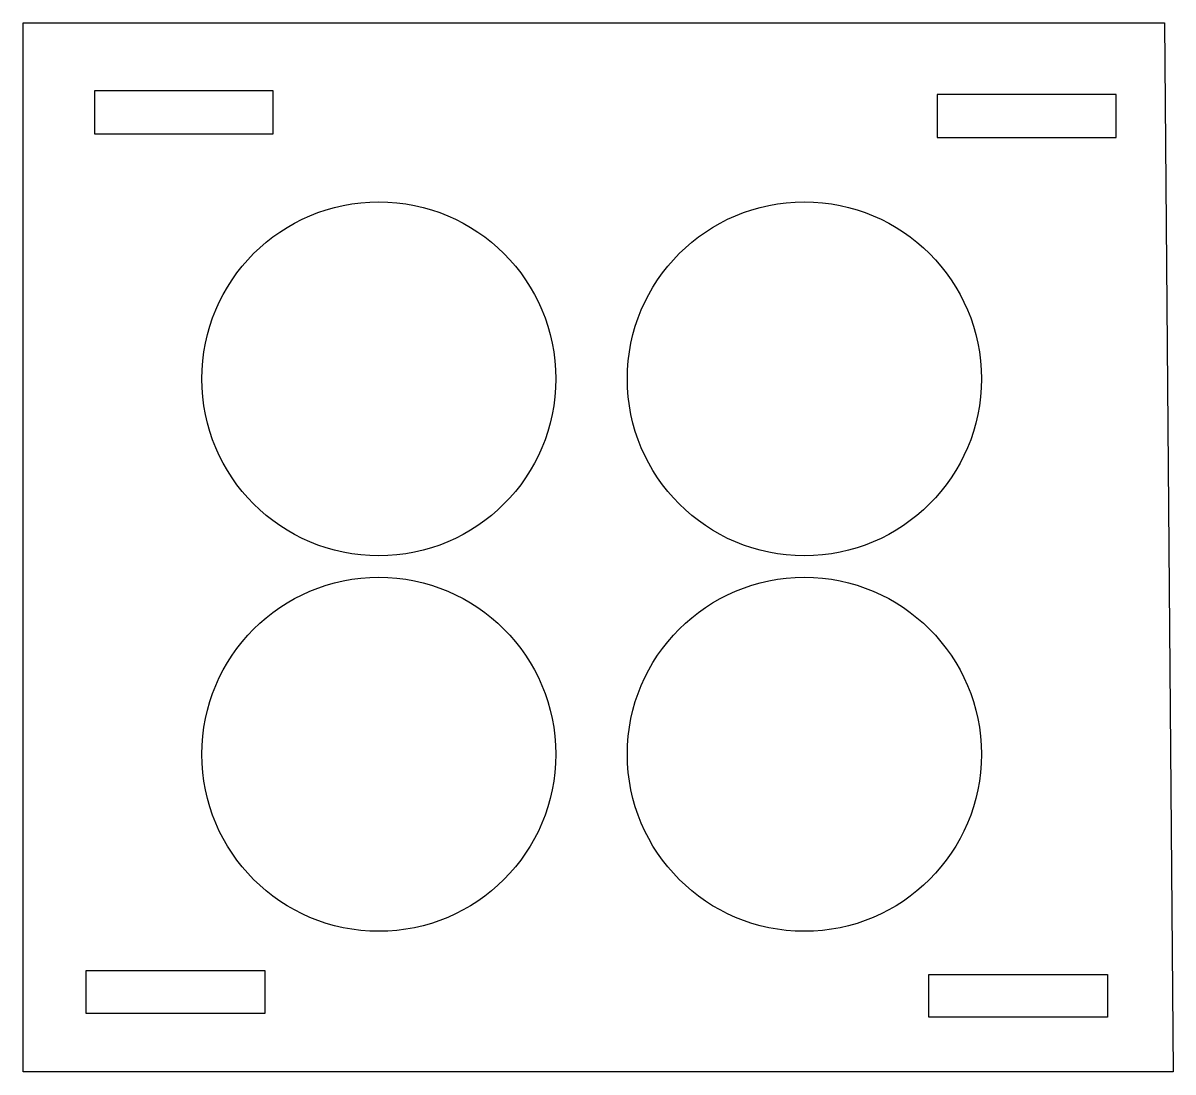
# Model space of a CAD drawing. Header units: inches. Extents: x 0 to 161, y 58 to 204.
import ezdxf

# ---------------------------------------------------------------- set-up
doc = ezdxf.new("R2010")
doc.units = ezdxf.units.IN
doc.header["$MEASUREMENT"] = 0

msp = doc.modelspace()

# ---------------------------------------------------------------- linework, layer by layer
for points in [[(0, 57.83), (0, 204.5), (159.61, 204.5), (160.79, 57.83)], [(35, 189), (35, 195), (10, 195), (10, 189)], [(152.83, 188.48), (152.83, 194.48), (127.83, 194.48), (127.83, 188.48)], [(8.82, 66), (8.82, 72), (33.82, 72), (33.82, 66)], [(126.65, 65.48), (126.65, 71.48), (151.65, 71.48), (151.65, 65.48)]]:
    msp.add_lwpolyline(points, close=True)
for centre in [(49.75, 154.75), (109.25, 154.75), (49.75, 102.25), (109.25, 102.25)]:
    msp.add_circle(centre, 24.75)

doc.saveas('drawing.dxf')
